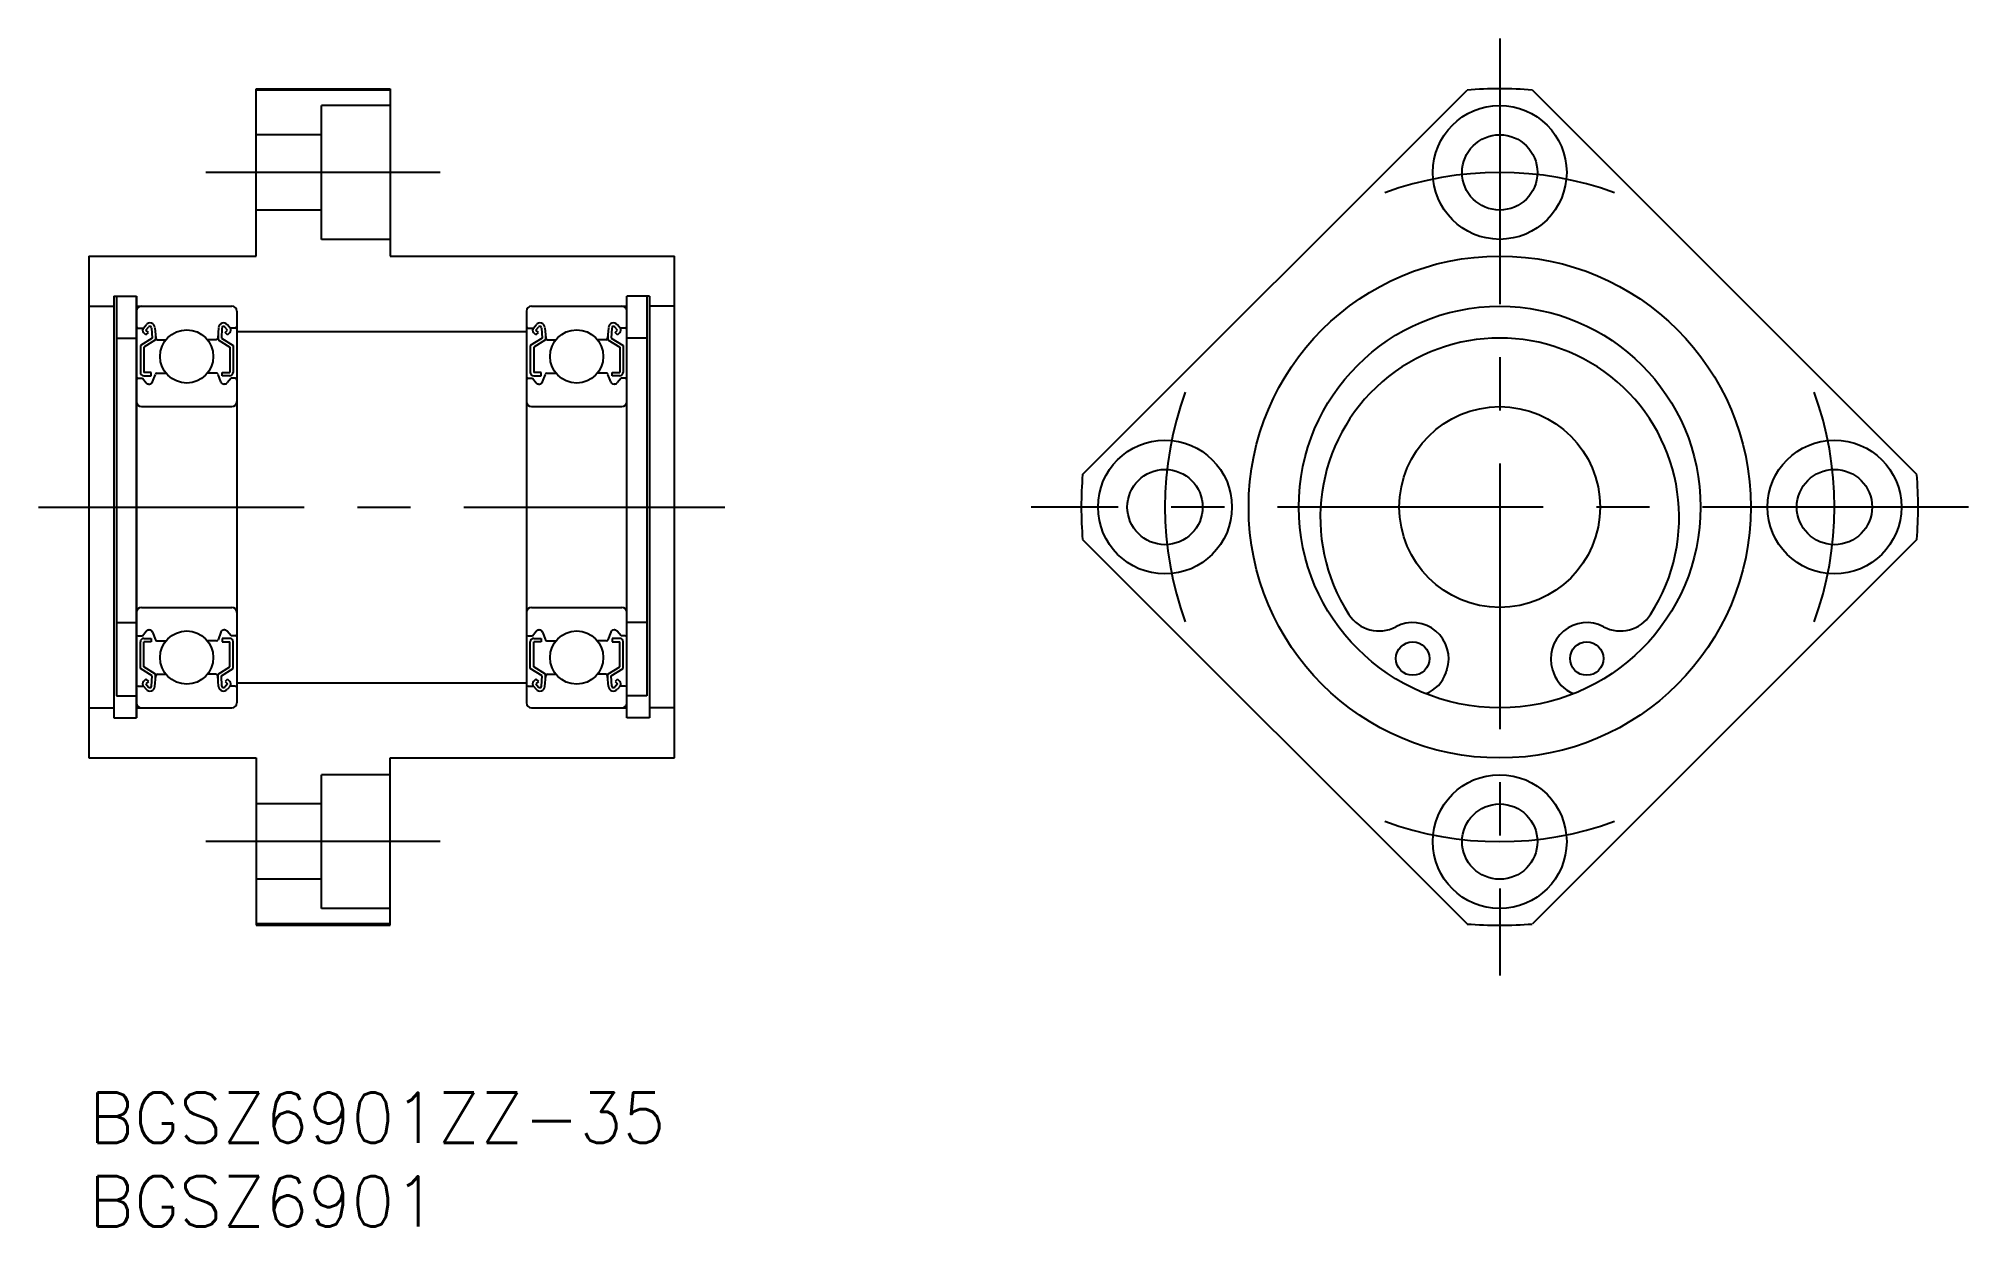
# Model space of a CAD drawing. Extents: x -3 to 112, y -8 to 63.
import ezdxf

# ---------------------------------------------------------------- set-up
doc = ezdxf.new("R2010")
doc.units = 0
doc.header["$LTSCALE"] = 0.5
doc.linetypes.add('CENTER', pattern=[50.8, 31.75, -6.35, 6.35, -6.35])
for name, color, linetype in [('MSM_CENTER', 1, 'CENTER'), ('MSM_CONTINUOUS', 7, 'CONTINUOUS'), ('MSM_PART_NUMBER', 7, 'CONTINUOUS')]:
    doc.layers.add(name, color=color, linetype=linetype)
doc.styles.get("Standard").update_dxf_attribs({"font": 'txt.shx', "height": 3, "bigfont": 'bigfont.shx'})

# ---------------------------------------------------------------- blocks, each defined once
blk = doc.blocks.new('*U6')
at = {"layer": 'MSM_PART_NUMBER'}
blk.add_text('BGSZ6901ZZ-35', height=3, dxfattribs=at).set_placement((0, -3))
blk = doc.blocks.new('*U7')
at = {"layer": 'MSM_PART_NUMBER'}
blk.add_text('BGSZ6901', height=3, dxfattribs=at).set_placement((0, -8))

msp = doc.modelspace()

# ---------------------------------------------------------------- linework, layer by layer
at = {"layer": 'MSM_CENTER'}
for p, q in [((84.3, 63), (84.3, 7)), ((21, 55), (7, 55)), ((-3, 35), (38, 35)), ((112.3, 35), (56.3, 35)), ((21, 15), (7, 15))]:
    msp.add_line(p, q, dxfattribs=at)
for start, end in [(69.9273, 110.0727), (159.9273, 200.0727), (339.9273, 20.0727), (249.9273, 290.0727)]:
    msp.add_arc((84.3, 35), 20, start, end, dxfattribs=at)
at = {"layer": 'MSM_CONTINUOUS'}
for p, q in [((10, 60), (18, 60)), ((10, 50), (10, 60)), ((18, 60), (18, 50)), ((18, 59.92), (10, 59.92)), ((13.9, 51), (13.9, 59)), ((18, 59), (13.9, 59)), ((59.38, 36.95), (82.36, 59.92)), ((109.23, 36.95), (86.25, 59.92)), ((13.9, 57.25), (10, 57.25)), ((13.9, 52.75), (10, 52.75)), ((18, 51), (13.9, 51)), ((0, 50), (0, 20)), ((0, 50), (10, 50)), ((18, 50), (35, 50)), ((35, 20), (35, 50)), ((1.5, 47.6, -0.5), (1.5, 22.4, -0.5)), ((1.5, 47.6), (2.85, 47.6)), ((1.65, 47.6, -0.5), (1.65, 23.72, -0.5)), ((2.85, 22.4), (2.85, 47.6)), ((2.85, 47.6, -0.5), (2.85, 22.4, -0.5)), ((32.15, 22.4), (32.15, 47.6)), ((33.5, 47.6), (32.15, 47.6)), ((33.35, 47.6, -0.5), (33.35, 23.72, -0.5)), ((33.5, 47.6, -0.5), (33.5, 22.4, -0.5)), ((0, 47, -0.5), (1.5, 47, -0.5)), ((2.85, 47), (8.55, 47)), ((8.85, 46.7), (8.85, 23.3)), ((26.15, 46.7), (26.15, 23.3)), ((26.45, 47), (32.15, 47)), ((35, 47, -0.5), (33.5, 47, -0.5)), ((1.65, 45.1), (2.85, 45.1)), ((2.95, 45.7), (3.26, 45.7)), ((3.78, 45.1), (3.08, 44.66)), ((3.26, 45.7), (3.42, 45.89)), ((3.41, 45.29), (3.27, 45.43)), ((3.98, 44.99), (3.28, 44.55)), ((3.41, 45.57), (3.57, 45.76)), ((3.56, 45.43), (3.41, 45.57)), ((3.41, 45.29), (3.56, 45.43)), ((3.75, 45.7), (3.78, 45.1)), ((3.95, 45.72), (4, 45.09)), ((3.98, 45.33), (3.98, 44.99)), ((4.1, 45), (4.62, 45)), ((7.6, 45), (7.08, 45)), ((7.75, 45.72), (7.7, 45.09)), ((7.72, 45.33), (7.72, 44.99)), ((7.72, 44.99), (8.42, 44.55)), ((7.95, 45.7), (7.92, 45.1)), ((7.92, 45.1), (8.62, 44.66)), ((8.29, 45.57), (8.13, 45.76)), ((8.14, 45.43), (8.29, 45.57)), ((8.29, 45.29), (8.14, 45.43)), ((8.44, 45.7), (8.28, 45.89)), ((8.29, 45.29), (8.43, 45.43)), ((8.75, 45.7), (8.44, 45.7)), ((8.85, 45.5), (26.15, 45.5)), ((26.25, 45.7), (26.56, 45.7)), ((27.08, 45.1), (26.38, 44.66)), ((26.56, 45.7), (26.72, 45.89)), ((26.71, 45.29), (26.57, 45.43)), ((27.28, 44.99), (26.58, 44.55)), ((26.71, 45.57), (26.87, 45.76)), ((26.86, 45.43), (26.71, 45.57)), ((26.71, 45.29), (26.86, 45.43)), ((27.05, 45.7), (27.08, 45.1)), ((27.25, 45.72), (27.3, 45.09)), ((27.28, 45.33), (27.28, 44.99)), ((27.4, 45), (27.92, 45)), ((30.9, 45), (30.38, 45)), ((31.05, 45.72), (31, 45.09)), ((31.02, 45.33), (31.02, 44.99)), ((31.02, 44.99), (31.72, 44.55)), ((31.25, 45.7), (31.22, 45.1)), ((31.22, 45.1), (31.92, 44.66)), ((31.59, 45.57), (31.43, 45.76)), ((31.44, 45.43), (31.59, 45.57)), ((31.59, 45.29), (31.44, 45.43)), ((31.74, 45.7), (31.58, 45.89)), ((31.59, 45.29), (31.73, 45.43)), ((32.05, 45.7), (31.74, 45.7)), ((33.35, 45.1), (32.15, 45.1)), ((3.08, 44.66), (3.08, 43.05)), ((3.28, 44.55), (3.28, 43.05)), ((8.42, 44.55), (8.42, 43.05)), ((8.62, 44.66), (8.62, 43.05)), ((26.38, 44.66), (26.38, 43.05)), ((26.58, 44.55), (26.58, 43.05)), ((31.72, 44.55), (31.72, 43.05)), ((31.92, 44.66), (31.92, 43.05)), ((2.95, 42.7), (3.2, 42.7)), ((3.2, 42.7), (3.43, 42.42)), ((3.73, 43.05), (3.28, 43.05)), ((3.28, 42.85), (3.73, 42.85)), ((3.73, 42.85), (3.73, 43.05)), ((3.81, 42.48), (3.98, 42.93)), ((4.07, 43), (4.62, 43)), ((7.63, 43), (7.08, 43)), ((7.89, 42.48), (7.72, 42.93)), ((7.97, 43.05), (8.42, 43.05)), ((7.97, 42.85), (7.97, 43.05)), ((8.42, 42.85), (7.97, 42.85)), ((8.5, 42.7), (8.27, 42.42)), ((8.75, 42.7), (8.5, 42.7)), ((26.25, 42.7), (26.5, 42.7)), ((26.5, 42.7), (26.73, 42.42)), ((27.03, 43.05), (26.58, 43.05)), ((26.58, 42.85), (27.03, 42.85)), ((27.03, 42.85), (27.03, 43.05)), ((27.11, 42.48), (27.28, 42.93)), ((27.37, 43), (27.92, 43)), ((30.93, 43), (30.38, 43)), ((31.19, 42.48), (31.02, 42.93)), ((31.27, 43.05), (31.72, 43.05)), ((31.27, 42.85), (31.27, 43.05)), ((31.72, 42.85), (31.27, 42.85)), ((31.8, 42.7), (31.57, 42.42)), ((32.05, 42.7), (31.8, 42.7)), ((3.59, 42.35), (3.62, 42.35)), ((8.11, 42.35), (8.08, 42.35)), ((26.89, 42.35), (26.92, 42.35)), ((31.41, 42.35), (31.38, 42.35)), ((3.15, 41), (8.55, 41)), ((26.45, 41), (31.85, 41)), ((59.38, 33.05), (82.36, 10.08)), ((109.23, 33.05), (86.25, 10.08)), ((3.15, 29), (8.55, 29)), ((26.45, 29), (31.85, 29)), ((1.65, 28.09), (2.85, 28.09)), ((33.35, 28.09), (32.15, 28.09)), ((2.95, 27.3), (3.2, 27.3)), ((3.08, 25.34), (3.08, 26.95)), ((3.2, 27.3), (3.43, 27.58)), ((3.28, 27.15), (3.73, 27.15)), ((3.73, 26.95), (3.28, 26.95)), ((3.28, 25.45), (3.28, 26.95)), ((3.59, 27.65), (3.62, 27.65)), ((3.73, 27.15), (3.73, 26.95)), ((3.81, 27.52), (3.98, 27.07)), ((4.07, 27), (4.62, 27)), ((7.63, 27), (7.08, 27)), ((7.89, 27.52), (7.72, 27.07)), ((8.42, 27.15), (7.97, 27.15)), ((7.97, 27.15), (7.97, 26.95)), ((7.97, 26.95), (8.42, 26.95)), ((8.11, 27.65), (8.08, 27.65)), ((8.5, 27.3), (8.27, 27.58)), ((8.42, 25.45), (8.42, 26.95)), ((8.75, 27.3), (8.5, 27.3)), ((8.62, 25.34), (8.62, 26.95)), ((26.25, 27.3), (26.5, 27.3)), ((26.38, 25.34), (26.38, 26.95)), ((26.5, 27.3), (26.73, 27.58)), ((26.58, 27.15), (27.03, 27.15)), ((26.58, 25.45), (26.58, 26.95)), ((27.03, 26.95), (26.58, 26.95)), ((26.89, 27.65), (26.92, 27.65)), ((27.03, 27.15), (27.03, 26.95)), ((27.11, 27.52), (27.28, 27.07)), ((27.37, 27), (27.92, 27)), ((30.93, 27), (30.38, 27)), ((31.19, 27.52), (31.02, 27.07)), ((31.27, 27.15), (31.27, 26.95)), ((31.72, 27.15), (31.27, 27.15)), ((31.27, 26.95), (31.72, 26.95)), ((31.41, 27.65), (31.38, 27.65)), ((31.8, 27.3), (31.57, 27.58)), ((31.72, 25.45), (31.72, 26.95)), ((32.05, 27.3), (31.8, 27.3)), ((31.92, 25.34), (31.92, 26.95)), ((3.98, 25.01), (3.28, 25.45)), ((7.72, 25.01), (8.42, 25.45)), ((27.28, 25.01), (26.58, 25.45)), ((31.02, 25.01), (31.72, 25.45)), ((2.95, 24.3), (3.26, 24.3)), ((3.78, 24.9), (3.08, 25.34)), ((3.26, 24.3), (3.42, 24.11)), ((3.41, 24.71), (3.27, 24.57)), ((3.41, 24.71), (3.56, 24.57)), ((3.56, 24.57), (3.41, 24.43)), ((3.41, 24.43), (3.57, 24.24)), ((3.75, 24.3), (3.78, 24.9)), ((3.95, 24.28), (4, 24.91)), ((3.98, 24.67), (3.98, 25.01)), ((4.1, 25), (4.62, 25)), ((7.6, 25), (7.08, 25)), ((7.75, 24.28), (7.7, 24.91)), ((7.72, 24.67), (7.72, 25.01)), ((7.92, 24.9), (8.62, 25.34)), ((7.95, 24.3), (7.92, 24.9)), ((8.29, 24.43), (8.13, 24.24)), ((8.29, 24.71), (8.14, 24.57)), ((8.14, 24.57), (8.29, 24.43)), ((8.44, 24.3), (8.28, 24.11)), ((8.29, 24.71), (8.43, 24.57)), ((8.75, 24.3), (8.44, 24.3)), ((8.85, 24.5), (26.15, 24.5)), ((26.25, 24.3), (26.56, 24.3)), ((27.08, 24.9), (26.38, 25.34)), ((26.56, 24.3), (26.72, 24.11)), ((26.71, 24.71), (26.57, 24.57)), ((26.71, 24.71), (26.86, 24.57)), ((26.86, 24.57), (26.71, 24.43)), ((26.71, 24.43), (26.87, 24.24)), ((27.05, 24.3), (27.08, 24.9)), ((27.25, 24.28), (27.3, 24.91)), ((27.28, 24.67), (27.28, 25.01)), ((27.4, 25), (27.92, 25)), ((30.9, 25), (30.38, 25)), ((31.05, 24.28), (31, 24.91)), ((31.02, 24.67), (31.02, 25.01)), ((31.22, 24.9), (31.92, 25.34)), ((31.25, 24.3), (31.22, 24.9)), ((31.59, 24.43), (31.43, 24.24)), ((31.59, 24.71), (31.44, 24.57)), ((31.44, 24.57), (31.59, 24.43)), ((31.74, 24.3), (31.58, 24.11)), ((31.59, 24.71), (31.73, 24.57)), ((32.05, 24.3), (31.74, 24.3)), ((81.09, 25.1), (81.15, 25.27)), ((87.46, 25.27), (87.51, 25.1)), ((1.65, 23.72), (2.85, 23.72)), ((33.35, 23.72), (32.15, 23.72)), ((0, 23, -0.5), (1.5, 23, -0.5)), ((1.5, 22.4), (2.85, 22.4)), ((2.85, 23), (8.55, 23)), ((26.45, 23), (32.15, 23)), ((33.5, 22.4), (32.15, 22.4)), ((35, 23, -0.5), (33.5, 23, -0.5)), ((0, 20), (10, 20)), ((10, 20), (10, 10)), ((18, 20), (35, 20)), ((18, 10), (18, 20)), ((13.9, 11), (13.9, 19)), ((18, 19), (13.9, 19)), ((13.9, 17.25), (10, 17.25)), ((13.9, 12.75), (10, 12.75)), ((18, 11), (13.9, 11)), ((18, 10.08), (10, 10.08)), ((10, 10), (18, 10))]:
    msp.add_line(p, q, dxfattribs=at)
for centre, radius in [((84.3, 55), 4), ((84.3, 55), 2.25), ((84.3, 35), 15), ((84.3, 35), 12), ((5.85, 44), 1.59), ((29.15, 44), 1.59), ((84.3, 35), 6), ((64.3, 35), 4), ((104.3, 35), 4), ((64.3, 35), 2.25), ((104.3, 35), 2.25), ((5.85, 26), 1.59), ((29.15, 26), 1.59), ((79.1, 25.94), 1), ((89.5, 25.94), 1), ((84.3, 15), 4), ((84.3, 15), 2.25)]:
    msp.add_circle(centre, radius, dxfattribs=at)
at = {"layer": 'MSM_CONTINUOUS', "linetype": 'BYBLOCK'}
for radius in [12, 6]:
    msp.add_circle((84.3, 35), radius, dxfattribs=at)
at = {"layer": 'MSM_CONTINUOUS'}
for centre, radius, start, end in [((84.3, 35), 25, 85.5358, 94.4642), ((3.15, 46.7), 0.3, 90, 180), ((8.55, 46.7), 0.3, 0, 90), ((26.45, 46.7), 0.3, 90, 180), ((31.85, 46.7), 0.3, 0, 90), ((2.95, 45.8), 0.1, 180, 270), ((3.41, 45.57), 0.2, 139.9921, 224.998), ((3.65, 45.7), 0.3, 4.935, 139.9921), ((3.65, 45.7), 0.1, 3.0864, 139.9628), ((4.1, 45.1), 0.1, 184.935, 269.9989), ((7.6, 45.1), 0.1, 270.0011, 355.065), ((8.05, 45.7), 0.3, 40.0079, 175.065), ((8.05, 45.7), 0.1, 40.0372, 176.9136), ((8.29, 45.57), 0.2, 315.002, 40.0079), ((8.75, 45.8), 0.1, 270, 0), ((26.25, 45.8), 0.1, 180, 270), ((26.71, 45.57), 0.2, 139.9921, 224.998), ((26.95, 45.7), 0.3, 4.935, 139.9921), ((26.95, 45.7), 0.1, 3.0864, 139.9628), ((27.4, 45.1), 0.1, 184.935, 269.9989), ((30.9, 45.1), 0.1, 270.0011, 355.065), ((31.35, 45.7), 0.3, 40.0079, 175.065), ((31.35, 45.7), 0.1, 40.0372, 176.9136), ((31.59, 45.57), 0.2, 315.002, 40.0079), ((32.05, 45.8), 0.1, 270, 0), ((84.3, 34.38), 10.72, 327.2488, 212.7512), ((2.95, 42.6), 0.1, 90, 180), ((3.28, 43.05), 0.2, 180, 270), ((4.07, 42.9), 0.1, 89.999, 160.0584), ((7.63, 42.9), 0.1, 19.9416, 90.001), ((8.42, 43.05), 0.2, 270, 0), ((8.75, 42.6), 0.1, 0, 90), ((26.25, 42.6), 0.1, 90, 180), ((26.58, 43.05), 0.2, 180, 270), ((27.37, 42.9), 0.1, 89.999, 160.0584), ((30.93, 42.9), 0.1, 19.9416, 90.001), ((31.72, 43.05), 0.2, 270, 0), ((32.05, 42.6), 0.1, 0, 90), ((3.59, 42.55), 0.2, 219.9863, 270), ((3.62, 42.55), 0.2, 270, 340.0584), ((8.08, 42.55), 0.2, 199.9416, 270), ((8.11, 42.55), 0.2, 270, 320.0137), ((26.89, 42.55), 0.2, 219.9863, 270), ((26.92, 42.55), 0.2, 270, 340.0584), ((31.38, 42.55), 0.2, 199.9416, 270), ((31.41, 42.55), 0.2, 270, 320.0137), ((3.15, 41.3), 0.3, 180, 270), ((8.55, 41.3), 0.3, 270, 0), ((26.45, 41.3), 0.3, 180, 270), ((31.85, 41.3), 0.3, 270, 0), ((84.3, 35), 25, 175.5358, 184.4642), ((84.3, 35), 25, 355.5358, 4.4642), ((3.15, 28.7), 0.3, 90, 180), ((8.55, 28.7), 0.3, 0, 90), ((26.45, 28.7), 0.3, 90, 180), ((31.85, 28.7), 0.3, 0, 90), ((77.09, 29.74), 2.15, 212.7512, 297.8957), ((79.1, 25.94), 2.15, 342.0311, 117.8957), ((89.5, 25.94), 2.15, 62.1043, 197.9689), ((91.51, 29.74), 2.15, 242.1043, 327.2488), ((2.95, 27.4), 0.1, 180, 270), ((3.28, 26.95), 0.2, 90, 180), ((3.59, 27.45), 0.2, 90, 140.0137), ((3.62, 27.45), 0.2, 19.9416, 90), ((4.07, 27.1), 0.1, 199.9416, 270.001), ((7.63, 27.1), 0.1, 269.999, 340.0584), ((8.08, 27.45), 0.2, 90, 160.0584), ((8.11, 27.45), 0.2, 39.9863, 90), ((8.42, 26.95), 0.2, 0, 90), ((8.75, 27.4), 0.1, 270, 0), ((26.25, 27.4), 0.1, 180, 270), ((26.58, 26.95), 0.2, 90, 180), ((26.89, 27.45), 0.2, 90, 140.0137), ((26.92, 27.45), 0.2, 19.9416, 90), ((27.37, 27.1), 0.1, 199.9416, 270.001), ((30.93, 27.1), 0.1, 269.999, 340.0584), ((31.38, 27.45), 0.2, 90, 160.0584), ((31.41, 27.45), 0.2, 39.9863, 90), ((31.72, 26.95), 0.2, 0, 90), ((32.05, 27.4), 0.1, 270, 0), ((2.95, 24.2), 0.1, 90, 180), ((3.41, 24.43), 0.2, 135.002, 220.0079), ((3.65, 24.3), 0.3, 220.0079, 355.065), ((3.65, 24.3), 0.1, 220.0372, 356.9136), ((4.1, 24.9), 0.1, 90.0011, 175.065), ((7.6, 24.9), 0.1, 4.935, 89.9989), ((8.05, 24.3), 0.3, 184.935, 319.9921), ((8.05, 24.3), 0.1, 183.0864, 319.9628), ((8.29, 24.43), 0.2, 319.9921, 44.998), ((8.75, 24.2), 0.1, 0, 90), ((26.25, 24.2), 0.1, 90, 180), ((26.71, 24.43), 0.2, 135.002, 220.0079), ((26.95, 24.3), 0.3, 220.0079, 355.065), ((26.95, 24.3), 0.1, 220.0372, 356.9136), ((27.4, 24.9), 0.1, 90.0011, 175.065), ((30.9, 24.9), 0.1, 4.935, 89.9989), ((31.35, 24.3), 0.3, 184.935, 319.9921), ((31.35, 24.3), 0.1, 183.0864, 319.9628), ((31.59, 24.43), 0.2, 319.9921, 44.998), ((32.05, 24.2), 0.1, 0, 90), ((79.19, 25.72), 2, 290.4713, 342.0311), ((89.42, 25.72), 2, 197.9689, 249.5287), ((3.15, 23.3), 0.3, 180, 270), ((8.55, 23.3), 0.3, 270, 0), ((26.45, 23.3), 0.3, 180, 270), ((31.85, 23.3), 0.3, 270, 0), ((84.3, 35), 25, 265.5358, 274.4642)]:
    msp.add_arc(centre, radius, start, end, dxfattribs=at)

# ---------------------------------------------------------------- block references
for name in ['*U6', '*U7']:
    msp.add_blockref(name, (0, 0), dxfattribs=at)

doc.saveas('drawing.dxf')
